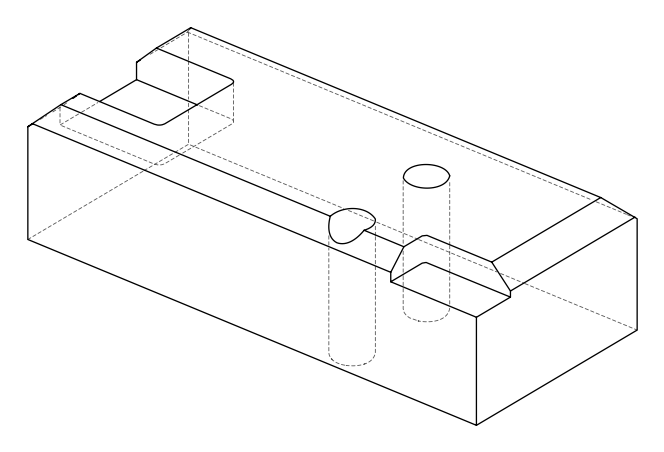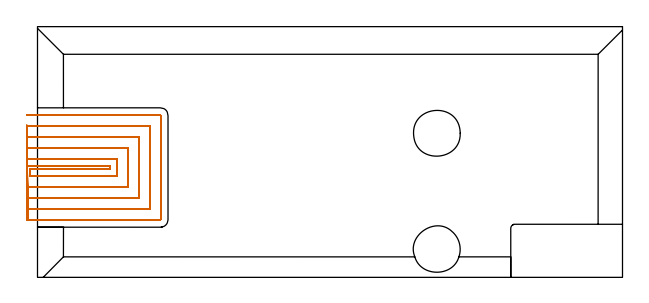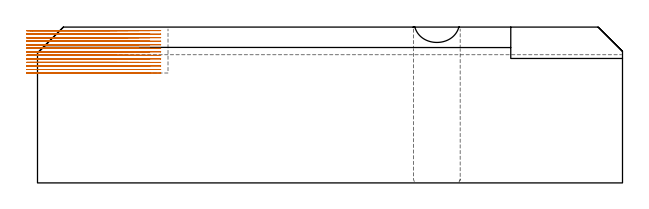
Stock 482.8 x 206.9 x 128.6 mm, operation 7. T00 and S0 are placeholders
(PLAN: 9 operations, 3 tool changes, 179.4 min)
(1 AREA_MILL | FG_CHAMFER_SURFACE | UGT0205_001 | 2.56 min | 11295 mm3)
(2 AREA_MILL_1 | FG_CHAMFER_SURFACE_1 | UGT0205_001 | 17.96 min | 54532 mm3)
(3 AREA_MILL_2 | FG_CHAMFER_SURFACE_2 | UGT0205_001 | 33.6 min | 125279 mm3)
(4 AREA_MILL_3 | FG_CHAMFER_SURFACE_3 | UGT0205_001 | 3.86 min | 13718 mm3)
(5 AREA_MILL_4 | FG_CHAMFER_SURFACE_4 | UGT0205_001 | 9.83 min | 31372 mm3)
(6 MILL_CORNER_NOTCH_RECTANGULAR | CORNER_NOTCH_RECTANGULAR | NXT0201_008 | Follow Part, ap 1.5, ae 75% | 40.6 min | 101879 mm3)
(7 MILL_SLOT | SLOT_PARTIAL_RECTANGULAR | NXT0201_011 | Follow Part, ap 3, ae 75% | 45.66 min | 397835 mm3)
(8 MILL_THROUGH_HOLE_FROM_SOLID_MATERIAL | STEP1HOLE | NXT0201_007 | Circular | 12.68 min | 147372 mm3)
(9 MILL_THROUGH_HOLE_FROM_SOLID_MATERIAL_1 | STEP1HOLE_1 | NXT0201_007 | Circular | 12.68 min | 149122 mm3)
(TOOL UGT0205_001 | Chamfer Mill 20 x 3 x 45 deg. | D20 FL50 Z2)
(TOOL NXT0201_008 | ENDMILL 6mm [2P460-0600-NA 1630] | D6 FL26 Z6)
(TOOL NXT0201_011 | ENDMILL 12mm [2P460-1200-NA 1630] | D12 FL38 Z6)
(TOOL NXT0201_007 | ENDMILL 25mm [R216.25-25050GCK54P 1620] | D25 R3 FL54 Z5)
(OP 7 MILL_SLOT)
G17 G21 G94 G90
T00 M6
G54
G17 G0 G90 X-8.998 Y92.037 S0 M3
G43 Z138.6 H1
Z125.685
G94 G1 X-6. Y91.928 F250.
G3 X-4.473 Y91.9 R42. F500.
G1 X59.7
Y89.4
X-4.472
G3 X-6. Y89.372 R42.
G1 Y83.368
G2 X-4.472 Y83.4 R36.
G1 X65.7
Y97.9
X-4.473
G2 X-6. Y97.932 R36.
G1 X-8.997 Y98.06 F250.
X-8.995 Y74.187
X-6. Y74.357
G2 X-4.472 Y74.4 R27. F500.
G1 X74.7
Y106.9
X-4.473
G2 X-6. Y106.943 R27.
G1 X-8.995 Y107.113 F250.
X-8.989 Y65.08
X-6. Y65.335
G2 X-4.472 Y65.4 R18. F500.
G1 X83.7
Y115.9
X-4.473
G2 X-6. Y115.965 R18.
G1 X-8.989 Y116.219 F250.
X-8.956 Y55.76
X-6. Y56.269
G2 X-4.472 Y56.4 R9. F500.
G1 X92.7
Y124.9
X-4.473
G2 X-6. Y125.031 R9.
G1 X-8.956 Y125.54 F250.
X-7.472 Y47.4
X-4.472
X101.5 F500.
G3 X101.7 Y47.6 R0.2
G1 Y133.7
G3 X101.5 Y133.9 R0.2
G1 X-4.473
X-7.473 F250.
G0 X-8.998 Y92.037 Z122.769
G1 X-6. Y91.928
G3 X-4.473 Y91.9 R42. F500.
G1 X59.7
Y89.4
X-4.472
G3 X-6. Y89.372 R42.
G1 Y83.368
G2 X-4.472 Y83.4 R36.
G1 X65.7
Y97.9
X-4.473
G2 X-6. Y97.932 R36.
G1 X-8.997 Y98.06 F250.
X-8.995 Y74.187
X-6. Y74.357
G2 X-4.472 Y74.4 R27. F500.
G1 X74.7
Y106.9
X-4.473
G2 X-6. Y106.943 R27.
G1 X-8.995 Y107.113 F250.
X-8.989 Y65.08
X-6. Y65.335
G2 X-4.472 Y65.4 R18. F500.
G1 X83.7
Y115.9
X-4.473
G2 X-6. Y115.965 R18.
G1 X-8.989 Y116.219 F250.
X-8.956 Y55.76
X-6. Y56.269
G2 X-4.472 Y56.4 R9. F500.
G1 X92.7
Y124.9
X-4.473
G2 X-6. Y125.031 R9.
G1 X-8.956 Y125.54 F250.
X-7.472 Y47.4
X-4.472
X101.5 F500.
G3 X101.7 Y47.6 R0.2
G1 Y133.7
G3 X101.5 Y133.9 R0.2
G1 X-4.473
X-7.473 F250.
G0 X-8.998 Y92.037 Z119.854
G1 X-6. Y91.928
G3 X-4.473 Y91.9 R42. F500.
G1 X59.7
Y89.4
X-4.472
G3 X-6. Y89.372 R42.
G1 Y83.368
G2 X-4.472 Y83.4 R36.
G1 X65.7
Y97.9
X-4.473
G2 X-6. Y97.932 R36.
G1 X-8.997 Y98.06 F250.
X-8.995 Y74.187
X-6. Y74.357
G2 X-4.472 Y74.4 R27. F500.
G1 X74.7
Y106.9
X-4.473
G2 X-6. Y106.943 R27.
G1 X-8.995 Y107.113 F250.
X-8.989 Y65.08
X-6. Y65.335
G2 X-4.472 Y65.4 R18. F500.
G1 X83.7
Y115.9
X-4.473
G2 X-6. Y115.965 R18.
G1 X-8.989 Y116.219 F250.
X-8.956 Y55.76
X-6. Y56.269
G2 X-4.472 Y56.4 R9. F500.
G1 X92.7
Y124.9
X-4.473
G2 X-6. Y125.031 R9.
G1 X-8.956 Y125.54 F250.
X-7.472 Y47.4
X-4.472
X101.5 F500.
G3 X101.7 Y47.6 R0.2
G1 Y133.7
G3 X101.5 Y133.9 R0.2
G1 X-4.473
X-7.473 F250.
G0 X-8.998 Y92.037 Z116.938
G1 X-6. Y91.928
G3 X-4.473 Y91.9 R42. F500.
G1 X59.7
Y89.4
X-4.472
G3 X-6. Y89.372 R42.
G1 Y83.368
G2 X-4.472 Y83.4 R36.
G1 X65.7
Y97.9
X-4.473
G2 X-6. Y97.932 R36.
G1 X-8.997 Y98.06 F250.
X-8.995 Y74.187
X-6. Y74.357
G2 X-4.472 Y74.4 R27. F500.
G1 X74.7
Y106.9
X-4.473
G2 X-6. Y106.943 R27.
G1 X-8.995 Y107.113 F250.
X-8.989 Y65.08
X-6. Y65.335
G2 X-4.472 Y65.4 R18. F500.
G1 X83.7
Y115.9
X-4.473
G2 X-6. Y115.965 R18.
G1 X-8.989 Y116.219 F250.
X-8.956 Y55.76
X-6. Y56.269
G2 X-4.472 Y56.4 R9. F500.
G1 X92.7
Y124.9
X-4.473
G2 X-6. Y125.031 R9.
G1 X-8.956 Y125.54 F250.
X-7.472 Y47.4
X-4.472
X101.5 F500.
G3 X101.7 Y47.6 R0.2
G1 Y133.7
G3 X101.5 Y133.9 R0.2
G1 X-4.473
X-7.473 F250.
G0 X-9. Y91.932 Z114.023
G1 X-6. Y91.902
G3 X-5.584 Y91.9 R42. F500.
G1 X59.7
Y89.4
X-5.575
G3 X-6. Y89.398 R42.
G1 Y83.397
G2 X-5.575 Y83.4 R36.
G1 X65.7
Y97.9
X-5.584
G2 X-6. Y97.902 R36.
G1 X-9. Y97.937 F250.
Y74.349
X-6. Y74.397
G2 X-5.575 Y74.4 R27. F500.
G1 X74.7
Y106.9
X-5.584
G2 X-6. Y106.903 R27.
G1 X-9. Y106.949 F250.
X-8.999 Y65.324
X-6. Y65.395
G2 X-5.575 Y65.4 R18. F500.
G1 X83.7
Y115.9
X-5.584
G2 X-6. Y115.905 R18.
G1 X-8.999 Y115.974 F250.
X-8.997 Y56.248
X-6. Y56.39
G2 X-5.575 Y56.4 R9. F500.
G1 X92.7
Y124.9
X-5.584
G2 X-6. Y124.91 R9.
G1 X-8.997 Y125.048 F250.
X-8.575 Y47.4
X-5.575
X101.5 F500.
G3 X101.7 Y47.6 R0.2
G1 Y133.7
G3 X101.5 Y133.9 R0.2
G1 X-5.584
X-8.584 F250.
G0 X-9. Y91.9 Z111.108
G1 X-6.
X59.7 F500.
Y89.4
X-6.
Y83.4
X65.7
Y97.9
X-6.
X-9. F250.
Y74.4
X-6.
X74.7 F500.
Y106.9
X-6.
X-9. F250.
Y65.4
X-6.
X83.7 F500.
Y115.9
X-6.
X-9. F250.
Y56.4
X-6.
X92.7 F500.
Y124.9
X-6.
X-9. F250.
Y47.4
X-6.
X101.5 F500.
G3 X101.7 Y47.6 R0.2
G1 Y133.7
G3 X101.5 Y133.9 R0.2
G1 X-6.
X-9. F250.
G0 Y91.9 Z108.192
G1 X-6.
X59.7 F500.
Y89.4
X-6.
Y83.4
X65.7
Y97.9
X-6.
X-9. F250.
Y74.4
X-6.
X74.7 F500.
Y106.9
X-6.
X-9. F250.
Y65.4
X-6.
X83.7 F500.
Y115.9
X-6.
X-9. F250.
Y56.4
X-6.
X92.7 F500.
Y124.9
X-6.
X-9. F250.
Y47.4
X-6.
X101.5 F500.
G3 X101.7 Y47.6 R0.2
G1 Y133.7
G3 X101.5 Y133.9 R0.2
G1 X-6.
X-9. F250.
G0 Y91.9 Z105.277
G1 X-6.
X59.7 F500.
Y89.4
X-6.
Y83.4
X65.7
Y97.9
X-6.
X-9. F250.
Y74.4
X-6.
X74.7 F500.
Y106.9
X-6.
X-9. F250.
Y65.4
X-6.
X83.7 F500.
Y115.9
X-6.
X-9. F250.
Y56.4
X-6.
X92.7 F500.
Y124.9
X-6.
X-9. F250.
Y47.4
X-6.
X101.5 F500.
G3 X101.7 Y47.6 R0.2
G1 Y133.7
G3 X101.5 Y133.9 R0.2
G1 X-6.
X-9. F250.
G0 Y91.9 Z102.362
G1 X-6.
X59.7 F500.
Y89.4
X-6.
Y83.4
X65.7
Y97.9
X-6.
X-9. F250.
Y74.4
X-6.
X74.7 F500.
Y106.9
X-6.
X-9. F250.
Y65.4
X-6.
X83.7 F500.
Y115.9
X-6.
X-9. F250.
Y56.4
X-6.
X92.7 F500.
Y124.9
X-6.
X-9. F250.
Y47.4
X-6.
X101.5 F500.
G3 X101.7 Y47.6 R0.2
G1 Y133.7
G3 X101.5 Y133.9 R0.2
G1 X-6.
X-9. F250.
G0 Y91.9 Z99.446
G1 X-6.
X59.7 F500.
Y89.4
X-6.
Y83.4
X65.7
Y97.9
X-6.
X-9. F250.
Y74.4
X-6.
X74.7 F500.
Y106.9
X-6.
X-9. F250.
Y65.4
X-6.
X83.7 F500.
Y115.9
X-6.
X-9. F250.
Y56.4
X-6.
X92.7 F500.
Y124.9
X-6.
X-9. F250.
Y47.4
X-6.
X101.5 F500.
G3 X101.7 Y47.6 R0.2
G1 Y133.7
G3 X101.5 Y133.9 R0.2
G1 X-6.
X-9. F250.
G0 Y91.9 Z96.531
G1 X-6.
X59.7 F500.
Y89.4
X-6.
Y83.4
X65.7
Y97.9
X-6.
X-9. F250.
Y74.4
X-6.
X74.7 F500.
Y106.9
X-6.
X-9. F250.
Y65.4
X-6.
X83.7 F500.
Y115.9
X-6.
X-9. F250.
Y56.4
X-6.
X92.7 F500.
Y124.9
X-6.
X-9. F250.
Y47.4
X-6.
X101.5 F500.
G3 X101.7 Y47.6 R0.2
G1 Y133.7
G3 X101.5 Y133.9 R0.2
G1 X-6.
X-9. F250.
G0 Y91.9 Z93.615
G1 X-6.
X59.7 F500.
Y89.4
X-6.
Y83.4
X65.7
Y97.9
X-6.
X-9. F250.
Y74.4
X-6.
X74.7 F500.
Y106.9
X-6.
X-9. F250.
Y65.4
X-6.
X83.7 F500.
Y115.9
X-6.
X-9. F250.
Y56.4
X-6.
X92.7 F500.
Y124.9
X-6.
X-9. F250.
Y47.4
X-6.
X101.5 F500.
G3 X101.7 Y47.6 R0.2
G1 Y133.7
G3 X101.5 Y133.9 R0.2
G1 X-6.
X-9. F250.
G0 Y91.9 Z90.7
G1 X-6.
X59.7 F500.
Y89.4
X-6.
Y83.4
X65.7
Y97.9
X-6.
X-9. F250.
Y74.4
X-6.
X74.7 F500.
Y106.9
X-6.
X-9. F250.
Y65.4
X-6.
X83.7 F500.
Y115.9
X-6.
X-9. F250.
Y56.4
X-6.
X92.7 F500.
Y124.9
X-6.
X-9. F250.
Y47.4
X-6.
X101.5 F500.
G3 X101.7 Y47.6 R0.2
G1 Y133.7
G3 X101.5 Y133.9 R0.2
G1 X-6.
X-9. F250.
G0 Z138.6
M5
M2
